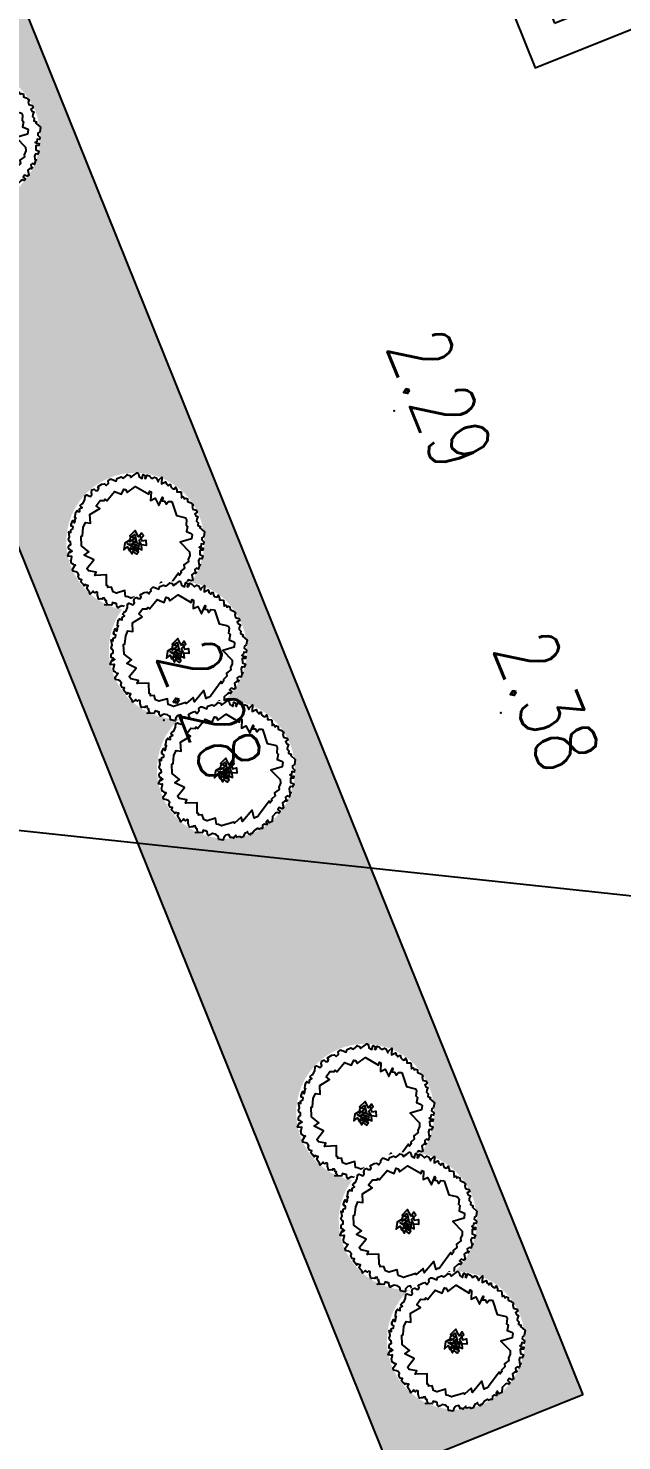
# Model space of a CAD drawing. Header units: millimetres. Extents: x 405522 to 410309, y 2303080 to 2310223.
# Drawn here: x 406975.27 to 406992.46, y 2306552.23 to 2306593.16 of the extents above; entities that cross this region are included whole.
import ezdxf
from ezdxf.enums import TextEntityAlignment as Align
from ezdxf.xclip import XClip

# ---------------------------------------------------------------- set-up
doc = ezdxf.new("R2010")
doc.units = ezdxf.units.MM
doc.header["$LTSCALE"] = 10
doc.header["$MEASUREMENT"] = 0
doc.header["$XCLIPFRAME"] = 0
doc.layers.get('Defpoints').update_dxf_attribs({"linetype": 'CONTINUOUS'})
for name, color, linetype in [('2CAY1', 88, 'CONTINUOUS'), ('caodo', 7, 'CONTINUOUS'), ('co', 84, 'CONTINUOUS'), ('DIM', 4, 'CONTINUOUS'), ('Line', 136, 'CONTINUOUS'), ('Other', 9, 'CONTINUOUS'), ('w', 8, 'CONTINUOUS'), ('ZCONGTRINH', 223, 'CONTINUOUS')]:
    doc.layers.add(name, color=color, linetype=linetype)
doc.layers.add('Bo-co', color=84, linetype='CONTINUOUS', lineweight=18)
doc.styles.add('Dien', font='simplex.shx', dxfattribs={"width": 0.75})
doc.styles.add('txt', font='romans.shx', dxfattribs={"height": 0.2})
doc.dimstyles.new('D6.7', dxfattribs={"dimscale": 6.7, "dimtxt": 1.5, "dimasz": 2, "dimexe": 1.5, "dimexo": 0.5, "dimgap": 1, "dimtad": 1, "dimdec": 0, "dimdsep": 46, "dimtxsty": 'Dien', "dimcen": 1, "dimclrd": 256, "dimclre": 256, "dimclrt": 7, "dimaunit": 1, "dimadec": 3, "dimazin": 0, "dimtfac": 1, "dimtdec": 0, "dimtmove": 1, "dimatfit": 0, "dimfxl": 1, "dimtolj": 1, "dimtzin": 0, "dimlwe": -1, "dimarcsym": 0})
pattern_1 = [(21.91894370438083, (407717.7514153625, 2306586.616748105), (0.3920329744667653, 0.91995116522732), [0.1874999999999999, -1.226713563]), (336.9189437043809, (407717.7514153625, 2306586.616748105), (0.3920329745701908, 0.9199511654700196), [0.1874999999999999, -0.8124999999999997]), (66.91894370438082, (407717.7514153625, 2306586.616748105), (-0.9199511654700196, 0.3920329745701908), [0.1874999999999999, -0.8124999999999997])]

# ---------------------------------------------------------------- blocks, each defined once
blk = doc.blocks.new('*D26')
at = {"layer": 'Defpoints', "color": 0, "linetype": 'Continuous'}
for p in [(406742.6619138751, 2306987.542138263), (407088.9799926709, 2306054.36399705), (407050.0361064873, 2306039.911268014)]:
    blk.add_point(p, dxfattribs=at)
at = {"layer": 'DIM'}
for p, q in [((406739.5212196925, 2306986.376574), (406694.2959683287, 2306969.592725042)), ((407085.8392984883, 2306053.198432786), (407040.6140239395, 2306036.414575225))]:
    blk.add_line(p, q, dxfattribs=at)
at = {"layer": 'DIM', "linetype": 'Continuous', "lineweight": -2}
blk.add_line((406708.380307929, 2306960.526641102), (407045.3738494347, 2306052.474044744), dxfattribs=at)
at = {"layer": 'DIM', "linetype": 'Continuous'}
for points in [[(406710.4741040507, 2306961.303683944), (406706.2865118071, 2306959.74959826), (406703.7180508765, 2306973.089417832)], [(407047.4676455563, 2306053.251087586), (407043.2800533128, 2306051.697001902), (407050.0361064873, 2306039.911268014)]]:
    blk.add_solid(points, dxfattribs=at)
at = {"layer": 'DIM', "color": 7, "linetype": 'Continuous', "insert": (406887.8695083207, 2306510.579817844), "char_height": 10.05, "attachment_point": 5, "rotation": 290.3607342621674, "style": 'Dien'}
blk.add_mtext('\\A1;995', dxfattribs=at)
blk = doc.blocks.new('CAULONG')
at = {"layer": 'ZCONGTRINH', "color": 0}
for p, q in [((14.40000000002328, 7.100000000034925), (1.000000000174623, 7.100000000093132)), ((1.000000000174623, 7.100000000093132), (1, 1.000000000058208)), ((1.460000000195578, 7.100000000093132), (1.460000000020955, 1.000000000058208)), ((5.720000000146683, 7.100000000093132), (5.720000000146683, 1.000000000058208)), ((7.700000000128057, 7.100000000093132), (7.700000000128057, 1.000000000058208)), ((9.68000000010943, 7.100000000093132), (9.68000000010943, 1.000000000058208)), ((13.94000000000233, 1.000000000058208), (13.94000000000233, 7.100000000034925)), ((14.40000000002328, 1.000000000058208), (14.40000000002328, 7.100000000034925)), ((14.40000000002328, 6.64000000001397), (1.000000000174623, 6.640000000072177)), ((5.720000000146683, 4.050000000046566), (1.460000000079162, 4.050000000104774)), ((13.94000000000233, 4.050000000046566), (9.680000000051223, 4.050000000046566)), ((1, 1.460000000079162), (14.40000000002328, 1.460000000079162)), ((1, 1.000000000058208), (14.40000000002328, 1.000000000058208))]:
    blk.add_line(p, q, dxfattribs=at)
blk.add_lwpolyline([(0, 0), (15.40000000002328, 0), (15.40000000002328, 8.099999999976717), (0, 8.099999999976717)], close=True, dxfattribs=at)
blk = doc.blocks.new('cayduongpho1')
blk.add_wipeout([(-1.6495222243486942, 1.1285817911168756), (-1.747308805320129, 0.9703142030271552), (-1.8530318560676768, 0.748940709693307), (-1.9140756040081872, 0.5753590039858052), (-1.961613823061559, 0.3833209032007483), (-1.9903329413555577, 0.18339462330984801), (-1.9979466283453777, -0.05974798654626268), (-1.9890991824301187, -0.1976035187131382), (-1.9568230060138172, -0.4083622845859862), (-1.9002397089935852, -0.6208204385667928), (-1.833662948406114, -0.7964906227729092), (-1.7402750543530001, -0.9841885548656841), (-1.6376855353979203, -1.1470077268214833), (-1.5286933895630745, -1.288868098526303), (-1.397134712885701, -1.4305928684626834), (-1.2043647798487382, -1.5964836396539077), (-1.0021762425475438, -1.7307660607017423), (-0.742882199682381, -1.857097897982893), (-0.4836386226880702, -1.941005546240437), (-0.23668467732647194, -1.9864621627158), (0.011176118393371922, -2.000632491918924), (0.25130825232750964, -1.9849548247862288), (0.49946350087175395, -1.9375915978602452), (0.6831339041770396, -1.8808008769148992), (0.910350468576343, -1.7820640868616304), (1.1381245112947118, -1.646062517709415), (1.3351155686306144, -1.4908308134173405), (1.5238153832453991, -1.297415844317999), (1.7128041910041636, -1.0352315454587302), (1.8256960034014893, -0.819890220805926), (1.9199777158694133, -0.5647641269634969), (1.9781742416612265, -0.30313853184882555), (2.0007731318321844, -0.041010195141896855), (1.9867956464536474, 0.2387825682977862), (1.9528926439916345, 0.43617060200044566), (1.9056548026305156, 0.6100607223248806), (1.8270194911368929, 0.8156213400153938), (1.755557303479474, 0.9596347681017061), (1.6611720239513088, 1.114881564153646), (1.5355429628783552, 1.2822030403084312), (1.3756296665329888, 1.452232347495615), (1.1573538065955102, 1.6312931184999941), (1.0115946295997786, 1.725338704563459), (0.7500946149644929, 1.8538309452640593), (0.487046585831118, 1.9394285865970033), (0.2004123514588436, 1.989394430790627), (-0.06451819052901898, 1.9982631657842438), (-0.4188807921823303, 1.9547321863283011), (-0.7225471539394804, 1.8638045507359982), (-0.9899182860672123, 1.736502185733448), (-1.242190198776289, 1.5658768899400597), (-1.3928353650915273, 1.4334695942113171), (-1.4974491392234546, 1.3237706797644417)]).dxf.layer = '2CAY1'
at = {"layer": '2CAY1'}
for points in [[(-1.84622540383134, 0.6568533102981746), (-1.694374742684886, 0.7393169952556491), (-1.735701188677922, 0.7393169954884797), (-1.735701188677922, 0.7724754705559462), (-1.694374742684886, 0.8220690153539181), (-1.735701188561507, 0.8552274904213846), (-1.735701188445091, 0.9048210354521871), (-1.666983959032223, 0.9379795100539923), (-1.666983959032223, 1.020731529919431), (-1.639352905098349, 1.119918619981036), (-1.584090797463432, 1.119918619748205), (-1.515133297536522, 1.169512165011838), (-1.529068959644064, 1.268987589515746), (-1.487742513651028, 1.318581134546548), (-1.418785013956949, 1.268987589748576), (-1.377218298031949, 1.318581134313717), (-1.377218298381194, 1.384609749773517), (-1.294565406627953, 1.384609749773517), (-1.239543568808585, 1.401333154179156), (-1.211912514991127, 1.467361769638956), (-1.142955015180632, 1.484085174044594), (-1.142955015180632, 1.566837194142863), (-1.101628569653258, 1.566837194142863), (-1.046366461901926, 1.732052899198607), (-0.9084514623973519, 1.765211374266073), (-0.8534296246943995, 1.732052899198607), (-0.7981675169430673, 1.748776303837076), (-0.7707767330575734, 1.831528324168175), (-0.701819233247079, 1.847963393898681), (-0.6878835713723674, 1.781934778904542), (-0.6052306797355413, 1.798369848867878), (-0.5775996258016676, 1.765211374033242), (-0.5639042340917513, 1.798369848867878), (-0.5915352879092097, 1.881121868966147), (-0.5362731800414622, 1.897556938929483), (-0.4949467341648415, 1.814804919064045), (-0.3846627889433876, 1.864398464094847), (-0.3846627885941416, 1.963873888598755), (-0.2880742351990193, 1.963873888831586), (-0.2743788433726877, 1.897556939162314), (-0.2054213436786085, 1.897556938929483), (-0.1227684520417824, 1.947150483960286), (-0.1227684519253671, 1.996744028991088), (-0.06750634429045022, 1.980308959027752), (0.01514654757920653, 1.996744028758258), (0.01514654734637588, 1.930715413764119), (0.07040865533053875, 1.897556938929483), (0.1254304928006604, 1.930715413531289), (0.1254304929170758, 1.980308958794922), (0.1667569385608658, 1.963873888598755), (0.1806926005519927, 1.914280343800783), (0.2496501004789025, 1.881121868966147), (0.3736294376431033, 1.963873888831586), (0.4149558832868934, 1.93071541399695), (0.414955883519724, 1.847963393898681), (0.4839133832138032, 1.831528323702514), (0.5115444369148463, 1.914280343567953), (0.5668065447825938, 1.897556939162314), (0.5668065447825938, 1.847963393898681), (0.6081329904263839, 1.814804919296876), (0.732112328056246, 1.765211374033242), (0.870027327677235, 1.814804919296876), (0.9389848272548988, 1.748776303837076), (0.883722719270736, 1.682459354400635), (0.9526802189648151, 1.666024283971637), (1.007942326832563, 1.715617829235271), (1.02163771877531, 1.666024284437299), (1.021637718542479, 1.632865809137002), (1.076899826526642, 1.599707334535196), (1.159552718163468, 1.632865809137002), (1.187183771980926, 1.583272263873369), (1.21481482568197, 1.550113789504394), (1.21481482568197, 1.516955314436927), (1.2148148259148, 1.500520244473591), (1.297467717435211, 1.450926699209958), (1.407751663122326, 1.417768224375322), (1.421447054832242, 1.401333154411986), (1.421447054599412, 1.384609749773517), (1.463013770757243, 1.384609749773517), (1.463013770757243, 1.335016204509884), (1.449078108766116, 1.301857729908079), (1.407751663122326, 1.268987589515746), (1.463013770873658, 1.252264184644446), (1.490404554409906, 1.219394044717774), (1.600688500097021, 1.219394044484943), (1.642255215789191, 1.169512165011838), (1.642255215789191, 1.153077094582841), (1.642255215789191, 1.153077094582841), (1.628319553798065, 1.136642024386674), (1.683581661898643, 1.037166600115597), (1.642255215905607, 1.004296459723264), (1.642255215905607, 1.004296459723264), (1.642255215905607, 1.004296459723264), (1.710972445551306, 0.9711379848886281), (1.752539161359891, 0.9711379848886281), (1.752539161359891, 0.9215444398578256), (1.766234553186223, 0.8719508950598538), (1.752539161359891, 0.8719508948270231), (1.697277053724974, 0.8056339451577514), (1.752539161709137, 0.7393169952556491), (1.835192052880302, 0.7064468553289771), (1.917844944517128, 0.7228819255251437), (1.945475998334587, 0.5905363606289029), (1.862823106814176, 0.5409428153652698), (1.862823106697761, 0.4913492703344673), (1.848887444823049, 0.4581907957326621), (1.848887444939464, 0.4417557255364954), (1.862823107047006, 0.3590037054382265), (1.917844944517128, 0.3094101606402546), (1.959171390510164, 0.2762516855727881), (1.931780606741086, 0.2266581405419856), (1.917844944866374, 0.2266581407748163), (1.862823106814176, 0.1934996659401804), (1.876518498873338, 0.1770645955111831), (1.862823106814176, 0.1603411908727139), (1.876518498873338, 0.1271827160380781), (1.876518498756923, 0.07758917124010623), (1.904149552807212, 0.07758917124010623), (1.917844944633543, 0.07758917077444494), (1.95917139062658, 0.07758917124010623), (2.028128889854997, -0.1043499386869371), (1.986802444327623, -0.03803298878483474), (1.93178060639184, -0.1043499384541065), (1.904149552574381, -0.1043499389197677), (1.904149552807212, -0.1375084137544036), (1.848887444939464, -0.1871019585523754), (1.876518498640507, -0.2366955035831779), (1.904149552574381, -0.2366955035831779), (1.917844944517128, -0.2862890483811498), (1.945475998567417, -0.3194475236814469), (1.945475998567417, -0.3358825936447829), (1.876518498756923, -0.3854761386755854), (1.876518498756923, -0.3854761386755854), (1.862823106930591, -0.4021995433140546), (1.779929945245385, -0.4353580181486905), (1.779929945478216, -0.4849515634123236), (1.821256391005591, -0.5013866336084902), (1.821256391122006, -0.5509801786392927), (1.821256391005591, -0.5677035830449313), (1.821256391005591, -0.5677035830449313), (1.793865606887266, -0.5677035828121006), (1.904149552807212, -0.6172971280757338), (1.862823106697761, -0.6504556031432003), (1.793865607469343, -0.7660777631681412), (1.697277053608559, -0.7660777631681412), (1.710972445551306, -0.7992362382356077), (1.710972445667721, -0.8655531874392182), (1.752539161127061, -0.8655531874392182), (1.724908107658848, -0.8984233280643821), (1.724908107658848, -0.8984233280643821), (1.724908107426018, -0.9151467327028513), (1.683581661782227, -0.9978987525682896), (1.614624161738902, -0.9978987525682896), (1.62831955391448, -1.063927367562428), (1.573297716211528, -1.130244317697361), (1.518035608576611, -1.13024431746453), (1.476709162350744, -1.196272932458669), (1.476709162350744, -1.196272932458669), (1.476709162583575, -1.245866477722302), (1.476709162583575, -1.245866477722302), (1.490404554642737, -1.32861849758774), (1.449078108649701, -1.361776972189546), (1.421447055065073, -1.361776972422376), (1.338794163195416, -1.345341901993379), (1.297467717435211, -1.32861849758774), (1.297467717435211, -1.32861849758774), (1.311163109261543, -1.361776972189546), (1.297467717435211, -1.411370517220348), (1.297467717435211, -1.460964062251151), (1.297467717435211, -1.460964062251151), (1.2148148259148, -1.510557607281953), (1.187183771980926, -1.510557607281953), (1.104530880460516, -1.527281011920422), (1.10453088011127, -1.543716082116589), (1.118226272403263, -1.543716082116589), (1.145857326104306, -1.642903172178194), (1.049268772592768, -1.642903172178194), (1.007942326716147, -1.642903172411025), (1.021637718658894, -1.610033031785861), (0.9666158813051879, -1.576874556951225), (0.9526802189648151, -1.626468102214858), (0.9526802187319845, -1.692785051651299), (0.9526802187319845, -1.692785051651299), (0.8837227193871513, -1.725655192043632), (0.8423962736269459, -1.725655192276463), (0.8010698277503252, -1.692785051651299), (0.732112328056246, -1.725655192276463), (0.732112328056246, -1.725655192276463), (0.7321123278234154, -1.758813666878268), (0.6907858822960407, -1.808407211909071), (0.6081329906592146, -1.808407211909071), (0.4839133832138032, -1.891159231774509), (0.4839133832138032, -1.82513061678037), (0.414955883519724, -1.858000756939873), (0.359934045933187, -1.808407211909071), (0.3046719380654395, -1.82513061654754), (0.3046719378326088, -1.858000756707042), (0.3046719380654395, -1.89115923200734), (0.2772811544127762, -1.891159231774509), (0.2909765461226925, -1.891159231541678), (0.2633454923052341, -1.907882636645809), (0.2083236546022817, -1.907882636180148), (0.1393661547917873, -1.907882636412978), (0.1806926004355773, -1.841565686743706), (0.1254304929170758, -1.841565686743706), (0.1117351008579135, -1.858000756939873), (0.04277760104741901, -1.858000756707042), (0.02908220910467207, -1.858000756939873), (0.04277760116383433, -1.874724161578342), (0.02908220933750272, -1.891159231308848), (-0.05381095234770328, -1.907882636645809), (-0.1227684521581978, -1.924317706609145), (-0.1088327900506556, -1.924317706609145), (-0.1777902899775654, -1.907882636180148), (-0.1640948978019878, -1.874724161345512), (-0.1777902897447348, -1.825130616314709), (-0.2467477894388139, -1.858000756939873), (-0.3157052893657237, -1.808407211909071), (-0.3294006811920553, -1.858000756939873), (-0.3433363430667669, -1.874724161811173), (-0.3570317348930985, -1.874724162044004), (-0.3983581806533039, -1.858000756939873), (-0.4122938428772613, -1.858000756707042), (-0.4396846265299246, -1.82513061654754), (-0.4396846265299246, -1.82513061654754), (-0.5639042337425053, -1.82513061654754), (-0.6604927877197042, -1.858000756939873), (-0.7018192335963249, -1.825130616314709), (-0.7018192334799096, -1.775248737074435), (-0.7018192334799096, -1.775248737074435), (-0.7018192335963249, -1.709220121847466), (-0.7707767328247428, -1.69278505188413), (-0.798167516826652, -1.709220122080296), (-0.798167516826652, -1.725655192043632), (-0.798167516826652, -1.725655192043632), (-0.8121031788177788, -1.725655192043632), (-0.8947560702217743, -1.742378596914932), (-0.936082516098395, -1.692785051651299), (-0.9223871242720634, -1.642903172178194), (-0.9500181784387678, -1.576874556718394), (-1.005040016025305, -1.576874556718394), (-1.04636646178551, -1.626468101982027), (-1.073997515602969, -1.610033031785861), (-1.156650407472625, -1.543716082116589), (-1.198217122931965, -1.47768746712245), (-1.170586069114506, -1.411370517453179), (-1.225607907050289, -1.394935447024181), (-1.26693435292691, -1.378212042385712), (-1.322196460561827, -1.411370517220348), (-1.391153960372321, -1.378212042385712), (-1.404849352315068, -1.345341901993379), (-1.404849352315068, -1.1962729326915), (-1.487742513883859, -1.1962729326915), (-1.57039540540427, -1.113520912826061), (-1.57039540540427, -1.030768892960623), (-1.694374742917717, -0.9647402777336538), (-1.694374742684886, -0.9811753479298204), (-1.708310404792428, -0.8984233278315514), (-1.666983958799392, -0.8488297830335796), (-1.777267904486507, -0.7828011678066105), (-1.859920795890503, -0.7329192883335054), (-1.846225404180586, -0.6833257430698723), (-1.777267904253677, -0.6337321980390698), (-1.763332242611796, -0.5345451079774648), (-1.859920796006918, -0.5509801784064621), (-1.87361618783325, -0.5509801784064621), (-1.887551849707961, -0.5509801784064621), (-1.87361618783325, -0.4682281585410237), (-1.859920796006918, -0.4682281585410237), (-1.804658688255586, -0.4682281583081931), (-1.80465868813917, -0.4353580179158598), (-1.818594350246713, -0.4353580181486905), (-1.914942633593455, -0.4353580183815211), (-1.914942633826286, -0.3690410682465881), (-1.887551849940792, -0.3030124532524496), (-1.87361618783325, -0.2698539786506444), (-1.942573687527329, -0.2202604331541806), (-1.942573687643744, -0.1703785539139062), (-1.859920796006918, -0.07119146385230124), (-1.914942633826286, -0.07119146385230124), (-2.025466849212535, -0.0215979190543294), (-1.846225403947756, 0.04443069617263973), (-1.942573687760159, 0.1271827158052474), (-1.914942633826286, 0.1603411911055446), (-1.887551849707961, 0.1770645957440138), (-1.873616187716834, 0.2266581405419856), (-1.859920796239749, 0.2430932109709829), (-1.914942633593455, 0.2595282811671495), (-1.928878295817412, 0.2926867557689548), (-1.887551849940792, 0.3094101606402546), (-1.87361618783325, 0.3258452308364213), (-1.859920795890503, 0.3422803007997572), (-1.846225404180586, 0.3754387756343931), (-1.846225403947756, 0.4417557253036648), (-1.914942633826286, 0.4581907957326621), (-1.914942633826286, 0.4581907957326621), (-1.846225404064171, 0.5245077454019338), (-1.818594350479543, 0.5409428155981004), (-1.804658688255586, 0.5409428155981004), (-1.804658688255586, 0.5409428155981004)], [(-1.485511093400419, 0.5192284972872585), (-1.163078145706095, 0.803273135330528), (-1.203810756793246, 1.032401845324785), (-1.200329216895625, 1.034905733773485), (-1.204945541569032, 1.067857943009585), (-1.162582812248729, 1.118401217041537), (-1.022400087676942, 1.16100852494128), (-0.9987719672499225, 1.217471520649269), (-0.8498701653443277, 1.253582822391763), (-0.8498701655771583, 1.395567661384121), (-0.838202623068355, 1.430449813604355), (-0.7119777337647974, 1.468647956615314), (-0.4920141682960093, 1.204682043055072), (-0.3448706405470148, 1.56093727122061), (-0.248059825389646, 1.604472089326009), (-0.1242389986291528, 1.604472089326009), (-0.06750634429045022, 1.638512924313545), (0.07073771057184786, 1.555563463596627), (0.1504621244966984, 1.603608750039712), (0.2733074082061648, 1.544538130052388), (0.3129309797659516, 1.57098552538082), (0.3933535551186651, 1.551817912841216), (0.3559643253684044, 1.506949199130759), (0.8634192863246426, 1.38600429915823), (0.9217299779411405, 1.351016607368365), (0.9217299781739712, 1.334581537405029), (0.9773970823734999, 1.301180055830628), (0.7878067331621423, 1.150384088046849), (1.198745753150433, 1.026025827275589), (1.094558401964605, 0.9431575152557343), (1.334065339295194, 0.827587011968717), (1.315771784633398, 0.8056339456234127), (1.555889379233122, 0.5174823149573058), (1.555802594637498, 0.5172758200205863), (1.55580259533599, 0.4172501140274107), (1.565982123021968, 0.3568025755230337), (1.419032639823854, 0.2682446332182735), (1.581863299245015, 0.07284070900641382), (1.583433649037033, 0.06903867097571492), (1.583433649037033, -0.03152589057572186), (1.478947189636528, -0.125294552417472), (1.531249927124009, -0.2191700227558613), (1.486845094477758, -0.2369326043408364), (1.486845094710588, -0.2746187327429652), (1.211394136073068, -0.397627811646089), (1.348195387516171, -0.6886456219945103), (1.354873346630484, -0.7048139024991542), (1.254510746221058, -0.7048139024991542), (1.300319514819421, -0.9256684428546578), (1.256406377768144, -0.9958298986312002), (0.9519347045570612, -0.9069155093748122), (0.9332693839678541, -1.214586776448414), (0.7884976521600038, -1.127341238316149), (0.7145463756751269, -1.39051538426429), (0.46567368414253, -1.509146139957011), (0.4333230908960104, -1.47998716076836), (0.2069873071741313, -1.548480837140232), (0.04986704257316887, -1.548480836907402), (0.01166487322188914, -1.410143720218912), (-0.2163667518179864, -1.518840114120394), (-0.4862040834268555, -1.324775800574571), (-0.5210631040390581, -1.451006756396964), (-0.7031373429344967, -1.407611870206892), (-0.7549533143173903, -1.283789707347751), (-0.7999224652303383, -1.283789707347751), (-0.7748808482429013, -1.22368763317354), (-1.111764502245933, -1.123060196172446), (-1.111764502478763, -0.9031880828551948), (-1.27731055545155, -0.9031880828551948), (-1.277310555567965, -0.8548006601631641), (-1.28641409962438, -0.8499523168429732), (-1.222554026520811, -0.7733174317982048), (-1.479317416669801, -0.6195894256234169), (-1.417327066417783, -0.1783730352763087), (-1.511573837837204, -0.1944096384104341), (-1.511573837837204, -0.1446295958012342), (-1.276920471107587, -0.05818844446912408), (-1.388046198291704, 0.03725568880327046), (-1.234187066322193, 0.2218933857511729), (-1.496081408928148, 0.2218933859840035), (-1.474445051397197, 0.2478579634334892), (-1.388194781378843, 0.2478579629678279), (-1.414144863490947, 0.320220832945779), (-1.350358751020394, 0.3967669645790011), (-1.452540539437905, 0.4272887527476996)]]:
    blk.add_lwpolyline(points, close=True, dxfattribs=at)
blk.add_lwpolyline([(-0.2191546391695738, 0.04840888222679496), (-0.09493503160774708, 0.1643193766940385), (-0.1638925313018262, 0.2635064669884741), (-0.02621780196204782, 0.3298234166577458), (0.01534891361370683, 0.197477851761505), (-0.0812396394321695, 0.08156735682860017), (-0.2467856931034476, 0.1478843067307025), (-0.3018075306899846, 0.06513228639960289), (-0.1638925315346569, 0.03197381203062832), (-0.3018075306899846, -0.1335302277002484), (-0.09493503160774708, -0.2162822475656867), (-0.09493503160774708, -0.05077820760197937), (0.07037075166590512, -0.1499652976635844), (-0.03991319378837943, -0.1831237727310508), (-0.1915235852357, -0.1003717530984432), (-0.01228213985450566, 0.03197381226345897), (0.08430641354061663, -0.06721327779814601), (0.07037075189873576, 0.08156735682860017), (0.1669593050610274, -0.001184663036838174), (0.139328251243569, -0.1831237727310508), (0.07037075166590512, 0.03197381203062832), (0.0566753598395735, 0.1311609018594027), (0.2359168049879372, 0.1643193766940385), (0.2359168048715219, -0.01761973300017416), (0.125632859300822, 0.08156735706143081), (0.139328251243569, 0.2635064669884741), (0.01534891361370683, 0.197477851761505), (0.01534891373012215, -0.1666887025348842), (0.1530236429534853, -0.2658757923636585), (0.3462007503258064, -0.2162822475656867), (0.2219811428803951, -0.149965297896415), (0.3048743044491857, -0.06721327803097665), (0.2082857510540634, -0.05077820783481002), (0.2909386428073049, -0.05077820783481002), (0.3598961422685534, 0.0484088824596256), (0.2772432507481426, 0.04840888199396431), (0.1669593051774427, 0.08156735706143081), (0.2359168047551066, 0.197477851761505), (0.3185696963919327, 0.1807544471230358), (0.2772432509809732, 0.03197381179779768)], dxfattribs=at)
at = {"layer": '2CAY1', "const_width": 0.04814129088297766}
blk.add_lwpolyline([(-0.02266220818273723, -0.00118466280400753, 1), (0.0254887118935585, -0.00118466280400753, 1)], format="xyb", close=True, dxfattribs=at)
blk = doc.blocks.new('20')
at = {"layer": 'caodo', "color": 8, "linetype": 'Continuous'}
for p in [(-621.6900000000023, -726.4099999996834, -0.0299999999999998), (-628.359999999986, -735.3799999998882, -0.03999999999999959), (-618.5999999999767, -735.1599999996834, 0.06000000000000005)]:
    blk.add_point(p, dxfattribs=at)
at = {"layer": 'caodo', "color": 8, "linetype": 'Continuous', "style": 'txt', "width": 0.75}
for s, p in [('2.29', (-621.1900000000023, -726.4099999996834, -0.0299999999999998)), ('2.38', (-618.0999999999767, -735.1599999996834, 0.06000000000000005)), ('2.28', (-627.859999999986, -735.3799999998882, -0.03999999999999959))]:
    blk.add_text(s, height=1.8, rotation=292, dxfattribs=at).set_placement(p, align=Align.CENTER)

msp = doc.modelspace()

# ---------------------------------------------------------------- hatches: boundary and pattern name
at = {"layer": 'co', "linetype": 'Continuous'}
h = msp.add_hatch(dxfattribs=at)
h.set_pattern_fill('GRASS', color=86, scale=0.9999999999999998, angle=-9.651807925231505e-08, style=0)
h.set_pattern_definition(pattern_1)
h.paths.add_polyline_path([(407039.2171290502, 2306542.375536975), (406951.9595313006, 2306759.228422907, 0.4142135618626935), (406932.4444200722, 2306767.544698094), (406917.3694217675, 2306761.478797122, 0.414213562422049), (406909.0531465569, 2306741.963685883), (406910.1730301519, 2306739.180547257), (406915.7393074417, 2306741.420314463, -0.4142135614586308), (406919.065817533, 2306749.226358941), (406939.7070931331, 2306757.532027119, -0.4142135618530136), (406947.5131376245, 2306754.205517043), (406982.4971672571, 2306667.263084735, -0.4142135628615666), (406979.1706571765, 2306659.457040231), (406981.4104244108, 2306653.890762951, -0.4142135618892736), (406989.2164689022, 2306650.564252876), (407024.2251647305, 2306563.560520015, -0.4142135627468186), (407020.8986546527, 2306555.754475512), (407011.5057295765, 2306551.974935888), (407014.0087321293, 2306545.754465207, -0.3716739358736585), (407030.3296516588, 2306538.799380172)])
h = msp.add_hatch(dxfattribs=at)
h.set_pattern_fill('GRASS', color=86, scale=0.9999999999999998, angle=-9.651807925231505e-08, style=0)
h.set_pattern_definition(pattern_1)
h.paths.add_polyline_path([(406917.6333430362, 2306688.493953463), (406912.0339250224, 2306702.409646687), (406906.4676477322, 2306700.169879482), (406912.0670657465, 2306686.254186257)])
h.paths.add_polyline_path([(406935.6886664242, 2306643.622800658), (406930.0892484099, 2306657.538493881), (406924.5229711197, 2306655.298726676), (406930.1223891344, 2306641.383033452)])
h.paths.add_polyline_path([(406944.6790632181, 2306621.279835114), (406939.0796452038, 2306635.195528339), (406933.5133679141, 2306632.955761132), (406939.1127859279, 2306619.040067908)])
h.paths.add_polyline_path([(406962.7837190204, 2306576.286081218), (406957.1843010065, 2306590.201774443), (406951.6180237163, 2306587.962007237), (406957.2174417306, 2306574.046314013)])
h.paths.add_polyline_path([(406972.2063333485, 2306552.868967148), (406966.6069153342, 2306566.784660372), (406961.0406380449, 2306564.544893166), (406966.6400560582, 2306550.629199943)])
h.paths.add_polyline_path([(406980.1553520378, 2306525.077488695), (406981.6484616179, 2306521.366807547, 0.4142135622324934), (406983.5999727407, 2306520.535180026), (406984.9915420375, 2306521.095121816), (406974.4461005539, 2306547.302689859), (406968.8798232637, 2306545.062922654), (406970.1862250249, 2306541.816248429, -0.4142135623716824), (406966.8597149415, 2306534.010203934), (406949.6131087518, 2306527.070488045), (406952.8795044836, 2306518.952829954, 0.4142135623209342), (406954.8310156073, 2306518.121202433), (406976.25232979, 2306526.740743738, -0.4142135623630764)])
h.paths.add_polyline_path([(406996.6568671232, 2306492.104415131), (406986.11142564, 2306518.311983171), (406984.719856345, 2306517.75204138, 0.414213562400875), (406983.8882288238, 2306515.800530257), (406985.3813384035, 2306512.089849109, -0.4142135623711284), (406983.7180833616, 2306508.186826861), (406962.2967691803, 2306499.567285558, 0.4142135623978551), (406961.4651416586, 2306497.615774434), (406964.7315373909, 2306489.498116342), (406981.9781435788, 2306496.437832232, -0.4142135623648241), (406989.784188074, 2306493.111322146), (406991.0905898339, 2306489.864647925)])
h.paths.add_polyline_path([(407008.4344387566, 2306462.834752931), (406998.8966343286, 2306486.538137841), (406993.3303570393, 2306484.298370636), (407002.8681614673, 2306460.594985726)])
h.paths.add_polyline_path([(407042.0124111943, 2306379.386658439), (407032.3252889439, 2306403.461128522), (407026.7590116551, 2306401.221361316), (407036.4461339046, 2306377.146891235)])
h = msp.add_hatch(dxfattribs=at)
h.set_pattern_fill('GRASS', color=86, scale=0.9999999999999998, angle=-9.651807925231505e-08, style=0)
h.set_pattern_definition(pattern_1)
h.paths.add_polyline_path([(406991.331450636, 2306553.558455923), (406958.5625221496, 2306634.995911557), (406952.9962448682, 2306632.756144355), (406985.7651733593, 2306551.318688721)])
h.paths.add_polyline_path([(407005.1982213221, 2306528.686956629, -0.3716739354121508), (407012.1533063664, 2306545.007876138), (407009.6503038136, 2306551.228346818), (407000.2573787374, 2306547.448807194, -0.4142135625519879), (406992.4513342389, 2306550.775317278), (406986.8850569622, 2306548.535550077), (406996.3107439484, 2306525.110799831)])
h.paths.add_polyline_path([(407012.0492972754, 2306502.070391023, -0.4142135606949501), (407015.3758073691, 2306509.876435487), (407024.768732483, 2306513.655975127), (407022.2657299297, 2306519.876445808, -0.3716739363526885), (407005.9448103899, 2306526.831530865), (406997.0573330167, 2306523.255374068), (407006.483020002, 2306499.830623824)])
h.paths.add_polyline_path([(407026.6077841115, 2306465.88958864), (407019.8884824942, 2306482.588420507), (407013.1691808774, 2306499.287252377), (407007.6029036054, 2306497.047485179), (407021.0415068403, 2306463.649821443)])
h.paths.add_polyline_path([(407061.1375284693, 2306380.076147236), (407054.4182268539, 2306396.774979106), (407047.6989252376, 2306413.473810975), (407042.1326479664, 2306411.234043777), (407055.5712511972, 2306377.836380038)])

# ---------------------------------------------------------------- linework, layer by layer
at = {"layer": 'Other', "color": 152, "linetype": 'Continuous'}
for p, q in [((406958.5625221496, 2306634.995911557), (406991.331450636, 2306553.558455923)), ((406991.3314506439, 2306553.558455926), (406985.765173362, 2306551.318688722))]:
    msp.add_line(p, q, dxfattribs=at)
at = {"layer": 'Other', "color": 152, "linetype": 'Continuous', "flags": 128}
msp.add_lwpolyline([(406952.9962448682, 2306632.756144355), (406985.7651733593, 2306551.318688721)], dxfattribs=at)

# ---------------------------------------------------------------- block references
at = {"layer": 'Line', "color": 0, "extrusion": (0.01828797077195137, 0.007358741771256075, 0.9998056806422877), "rotation": 359.999999990119}
msp.add_blockref('CAULONG', (1987928.000176481, -1238375.427501287, 24416.63535120478), dxfattribs=at)

# ---------------------------------------------------------------- dimensions: what is measured, and where the dimension line sits
at = {"layer": 'DIM', "linetype": 'Continuous'}
dim = msp.add_linear_dim(base=(407050.0361064873, 2306039.911268014), p1=(406742.6619138751, 2306987.542138263), p2=(407088.9799926708, 2306054.36399705), angle=290.3607342621675, dimstyle='D6.7', dxfattribs=at)
dim.commit()
dim.dimension.update_dxf_attribs({"geometry": '*D26', "text_midpoint": (406887.8695083208, 2306510.579817844)})

# ---------------------------------------------------------------- next in the draw order: block references
at = {"layer": 'Bo-co', "linetype": 'Continuous', "rotation": 247.0974693772245}
for p in [(406973.6221198388, 2306590.010569865), (406978.3713273308, 2306578.282958746), (406985.0294989417, 2306561.736047382)]:
    msp.add_blockref('cayduongpho1', p, dxfattribs=at)

# ---------------------------------------------------------------- next in the draw order: block references
for p in [(406979.6032157945, 2306575.146329287), (406986.2613874054, 2306558.599417922)]:
    msp.add_blockref('cayduongpho1', p, dxfattribs=at)

# ---------------------------------------------------------------- next in the draw order: block references
for p in [(406980.9974010344, 2306571.681495253), (406987.6555726448, 2306555.134583889)]:
    msp.add_blockref('cayduongpho1', p, dxfattribs=at)

# ---------------------------------------------------------------- next in the draw order: linework, layer by layer
at = {"layer": 'w', "linetype": 'Continuous', "flags": 128}
msp.add_lwpolyline([(407562.6949414932, 2307896.794509944), (406849.725083543, 2307361.443614376), (406257.9543285746, 2306646.584134245), (407447.3167364729, 2306519.42738223), (407449.1899999998, 2306625.75), (407455.0062987222, 2306743.346404559), (407453.1032147977, 2306792.718940619), (407442.9943705479, 2306828.782022624), (407437.7116950927, 2306851.021189332), (407440.7320340126, 2306866.473784334), (407480.777266308, 2306919.045671915), (407501.508112784, 2306946.635799569)], dxfattribs=at)

# ---------------------------------------------------------------- next in the draw order: block references
at = {"layer": 'caodo', "linetype": 'Continuous'}
ref = msp.add_blockref('20', (407607.5599999998, 2307308.49, 2.32), dxfattribs=at)
XClip(ref).set_block_clipping_path([(-1349.6056714252336, -661.9058657553978), (-160.24326352693606, -789.0626177703962), (-158.36999999999534, -682.7400000002235), (-152.55370127764763, -565.1435954412445), (-154.45678520214278, -515.7710593813099), (-164.5656294519431, -479.7079773764126), (-169.84830490715103, -457.46881066821516), (-166.82796598720597, -442.01621566619724), (-126.78273369179806, -389.4443280850537), (-106.05188721581362, -361.8542004311457), (-63.77944376063533, -462.4105278351344), (-33.466447652434, -538.7088304474019), (-26.830958046135493, -536.6440252331086), (-14.194728780596051, -530.2900720490143), (2.873561021173373, -522.7809317391366), (21.779086004185956, -516.4300709003583), (33.49636997265043, -516.3916891841218), (41.83233972010203, -526.5245847343467), (49.38700186560163, -538.8965703272261), (57.58147363178432, -547.8425059784204), (240.7905528639676, -478.5933098080568), (312.71683337684954, -453.523366919253), (469.9752955258009, -835.1642690971494), (381.01757410995197, -875.9365015272051), (340.05356005806243, -891.0018749474548), (281.9833174137748, -920.0360526661389), (270.2997928529512, -925.8934261840768), (259.64971878379583, -926.485182072036), (238.13632499426603, -935.887616972439), (231.39031789585715, -941.3565830942243), (234.28019038640196, -952.6351198460907), (233.34951378498226, -963.7375780143775), (228.57153214595746, -974.9643217222765), (217.37020478205523, -983.9257580563426), (203.91382668475853, -988.0474594873376), (188.67127670557238, -983.9718116582371), (177.38840578240342, -980.8930276110768), (171.5204358987976, -984.3872820092365), (-73.64572811854305, -1086.5773775354028), (-160.72326044749934, -789.4035990480334), (-175.86631778383162, -787.8968891631812), (-1242.6150691517978, -731.501864743419), (-1048.6445017770166, -1275.3187000523321), (-581.3011768160504, -1893.6633556210436), (45.25815080979373, -1711.1176481554285), (672.5305126870517, -1468.653420693241), (1174.462400796474, -665.2848953921348), (720.1397881704615, 463.7992460099049), (-44.86505850660615, 588.3045099438168), (-757.8349164568353, 52.953614375554025)])

doc.saveas('drawing.dxf')
